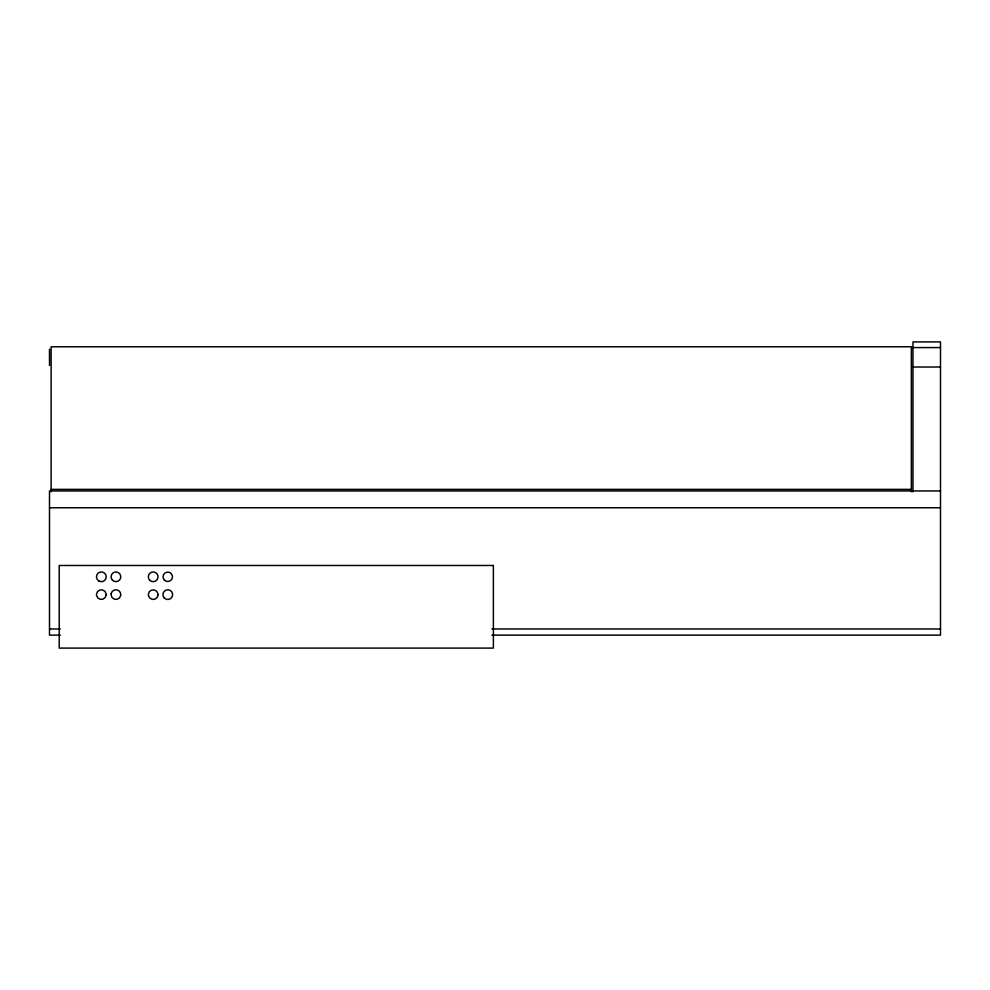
<?xml version="1.0" encoding="UTF-8"?>
<svg xmlns="http://www.w3.org/2000/svg" width="990" height="990" viewBox="0 0 990 990"><rect width="100%" height="100%" fill="white"/><g stroke="black" fill="none" stroke-linecap="round" stroke-linejoin="round"><path stroke-width="1.49" d="M912.966 347.577L940.5 347.577M912.966 367.018L940.5 367.018M51.121 489.369L911.345 489.369M940.5 490.953L49.5 490.953L49.5 635.135L60.328 635.135M49.5 507.771L940.5 507.771M49.5 628.984L60.328 628.984M491.906 628.984L940.5 628.984M491.906 635.135L940.5 635.135L940.5 341.909L912.966 341.909L912.966 491.782M911.345 491.782L911.345 346.772L51.121 346.772L51.121 491.782M49.5 349.198L49.5 365.397M111.177 593.554L111.066 594.817A4.863 4.863 0 0 0 120.656 595.708L120.78 594.433A4.863 4.863 0 0 0 111.177 593.554M493.379 565.476L59.214 565.476L59.214 648.091L493.379 648.091L493.379 565.476M158.041 594.755L157.905 593.493A4.863 4.863 0 0 0 148.327 594.507L148.451 595.757A4.863 4.863 0 0 0 158.041 594.755M106.177 595.039L106.128 593.765A4.863 4.863 0 0 0 96.5 594.223L96.562 595.497A4.863 4.863 0 0 0 106.177 595.039M164.451 580.152A4.702 4.702 0 0 0 172.31 577.999A4.702 4.702 0 0 0 166.518 572.269A4.702 4.702 0 0 0 164.451 580.152M164.328 598.071A4.863 4.863 0 0 0 172.458 595.893A4.863 4.863 0 0 0 166.506 589.941A4.863 4.863 0 0 0 164.328 598.071M149.886 580.388A4.863 4.863 0 0 0 157.917 577.875A4.863 4.863 0 0 0 151.73 572.171A4.863 4.863 0 0 0 149.886 580.388M112.489 580.251A4.863 4.863 0 0 0 120.619 578.073A4.863 4.863 0 0 0 114.667 572.121A4.863 4.863 0 0 0 112.489 580.251M98.901 581.019A4.863 4.863 0 0 0 106.202 576.824A4.863 4.863 0 0 0 98.913 572.591A4.863 4.863 0 0 0 98.901 581.019"/></g></svg>
